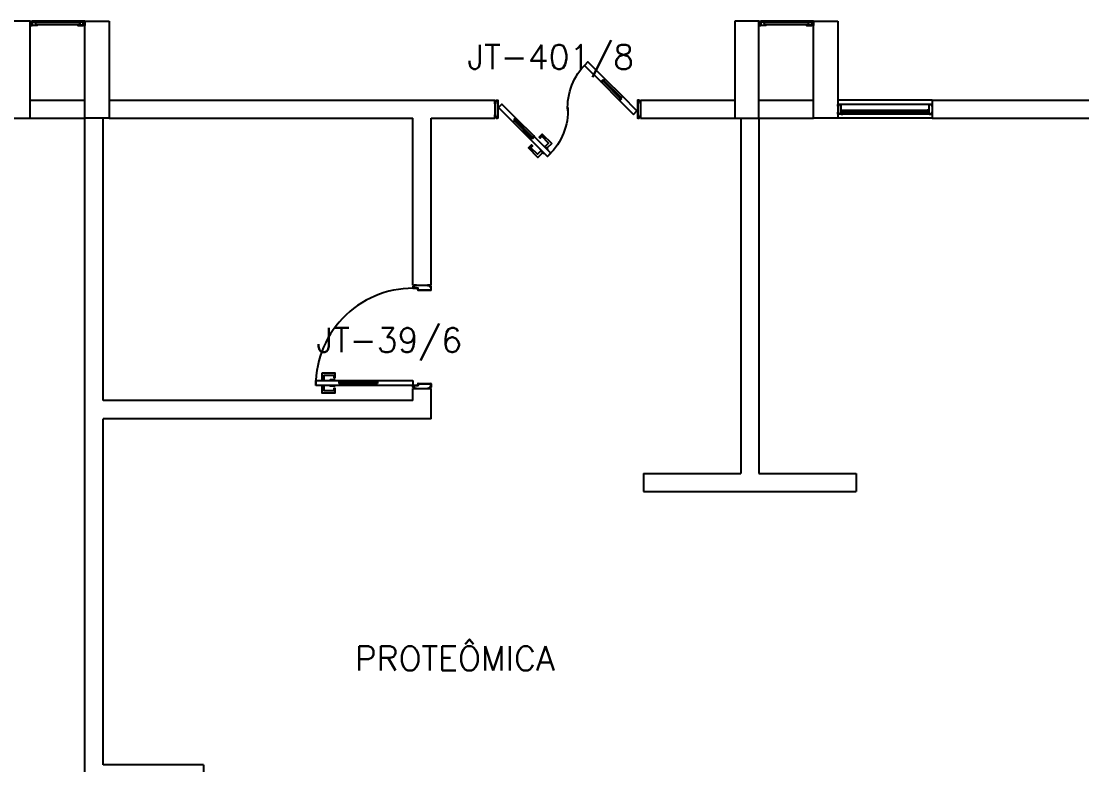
# Model space of a CAD drawing. Header units: millimetres. Extents: x 2686 to 2939, y 1294 to 1441.
# Drawn here: x 2778.4 to 2787.13, y 1425.52 to 1431.65 of the extents above; entities that cross this region are included whole.
import ezdxf

# ---------------------------------------------------------------- set-up
doc = ezdxf.new("R2010")
doc.units = ezdxf.units.MM
for name, color, linetype in [('AR-ALV', 2, 'Continuous'), ('AR-ESQ', 1, 'Continuous'), ('AR-ESTC', 3, 'Continuous'), ('AR-PEITORIL', 1, 'Continuous'), ('AR-PORTA', 1, 'Continuous'), ('DT-ESQ-BAGUETE-C', 1, 'Continuous'), ('DT-ESQ-BAGUETE-V', 1, 'Continuous'), ('DT-ESQ-CHAPA DOBRADA-V', 1, 'Continuous'), ('DT-ESQ-MARCO-V', 1, 'Continuous'), ('DT-ESQ-PERFIL CADEIRA-C', 2, 'Continuous'), ('DT-ESQ-PERFIL CADEIRA-V', 2, 'Continuous'), ('DT-ESQ-PERFIL U-C', 2, 'Continuous'), ('DT-ESQ-VENEZIANA-C', 1, 'Continuous'), ('DT-ESQ-VENEZIANA-V', 1, 'Continuous'), ('DT-ESQ-VIDRO-C', 2, 'Continuous'), ('DT-TXTMOD', 1, 'Continuous'), ('ENDEREÇO', 2, 'Continuous'), ('maçaneta', 1, 'Continuous'), ('mov', 1, 'Continuous'), ('PM-PERFIL U-C', 2, 'Continuous'), ('PM-VIDRO', 2, 'Continuous'), ('pm1', 2, 'Continuous'), ('pm2', 2, 'Continuous'), ('TEXTO', 2, 'Continuous')]:
    doc.layers.add(name, color=color, linetype=linetype)
doc.styles.add('S10', font='simplex.shx', dxfattribs={"height": 0.1})
doc.styles.add('UNB-100', font='simplex.shx', dxfattribs={"height": 0.2})
doc.styles.add('UNB1-100', font='simplex.shx', dxfattribs={"height": 0.2})

# ---------------------------------------------------------------- blocks, each defined once
blk = doc.blocks.new('EF01-P')
at = {"layer": 'DT-ESQ-BAGUETE-C', "ltscale": 0.1}
for points in [[(0.0015, 0.035), (0.015, 0.035), (0.015, 0.0335), (0.0015, 0.0335), (0.0015, 0.005), (0.015, 0.005), (0.015, 0.0035), (0.0015, 0.0035, -0.414214), (0, 0.005), (0, 0.0335, -0.414214)], [(0.4485, 0.035), (0.435, 0.035), (0.435, 0.0335), (0.4485, 0.0335), (0.4485, 0.005), (0.435, 0.005), (0.435, 0.0035), (0.4485, 0.0035, 0.414214), (0.45, 0.005), (0.45, 0.0335, 0.414214)]]:
    blk.add_lwpolyline(points, format="xyb", close=True, dxfattribs=at)
at = {"layer": 'DT-ESQ-PERFIL CADEIRA-C', "ltscale": 0.1}
for points in [[(0.01, 0.0015), (0.01, 0.003), (0.0015, 0.003, 1), (0.0015, 0), (0.015, 0, 0.414214), (0.0165, 0.0015), (0.0165, 0.0335), (0.043, 0.0335)], [(0.043, 0.0065), (0.018, 0.0065), (0.018, 0.0165), (0.0165, 0.0165), (0.0165, 0.0065, 0.414214), (0.018, 0.005), (0.043, 0.005), (0.0565, 0.005, 1), (0.0565, 0.008), (0.043, 0.008), (0.043, 0.02), (0.043, 0.032), (0.0565, 0.032, 1), (0.0565, 0.035), (0.043, 0.035), (0.0165, 0.035, 0.414214), (0.015, 0.0335), (0.015, 0.0015), (0.0015, 0.0015)], [(0.0415, 0.02), (0.0415, 0.032, -0.414214), (0.043, 0.0335), (0.0565, 0.0335)], [(0.0415, 0.02), (0.0415, 0.008, 0.414214), (0.043, 0.0065), (0.0565, 0.0065)], [(0.407, 0.0065), (0.432, 0.0065), (0.432, 0.0165), (0.4335, 0.0165), (0.4335, 0.0065, -0.414214), (0.432, 0.005), (0.407, 0.005), (0.3935, 0.005, -1), (0.3935, 0.008), (0.407, 0.008), (0.407, 0.02), (0.407, 0.032), (0.3935, 0.032, -1), (0.3935, 0.035), (0.407, 0.035), (0.4335, 0.035, -0.414214), (0.435, 0.0335), (0.435, 0.0015), (0.4485, 0.0015)], [(0.4085, 0.02), (0.4085, 0.032, 0.414214), (0.407, 0.0335), (0.3935, 0.0335)], [(0.4085, 0.02), (0.4085, 0.008, -0.414214), (0.407, 0.0065), (0.3935, 0.0065)], [(0.44, 0.0015), (0.44, 0.003), (0.4485, 0.003, -1), (0.4485, 0), (0.435, 0, -0.414214), (0.4335, 0.0015), (0.4335, 0.0335), (0.407, 0.0335)]]:
    blk.add_lwpolyline(points, format="xyb", dxfattribs=at)
at = {"layer": 'DT-ESQ-PERFIL CADEIRA-V', "ltscale": 0.1}
blk.add_line((0.015, 0), (0.435, 0), dxfattribs=at)
at = {"layer": 'DT-ESQ-VENEZIANA-C', "ltscale": 0.1}
for p, q in [((0.043, 0.0105), (0.407, 0.0105)), ((0.043, 0.009), (0.407, 0.009))]:
    blk.add_line(p, q, dxfattribs=at)
at = {"layer": 'DT-ESQ-VENEZIANA-V', "ltscale": 0.1}
blk.add_line((0.043, 0.031), (0.407, 0.031), dxfattribs=at)
blk = doc.blocks.new('EF04A-P')
at = {"layer": 'DT-ESQ-BAGUETE-C', "ltscale": 0.1}
for points in [[(0.039, -0.05), (0.0255, -0.05), (0.0255, -0.0485), (0.039, -0.0485), (0.039, -0.0365), (0.0255, -0.0365), (0.0255, -0.035), (0.039, -0.035, -0.414214), (0.0405, -0.0365), (0.0405, -0.0485, -0.414214)], [(0.736, -0.05), (0.7495, -0.05), (0.7495, -0.0485), (0.736, -0.0485), (0.736, -0.0365), (0.7495, -0.0365), (0.7495, -0.035), (0.736, -0.035, 0.414214), (0.7345, -0.0365), (0.7345, -0.0485, 0.414214)]]:
    blk.add_lwpolyline(points, format="xyb", close=True, dxfattribs=at)
at = {"layer": 'DT-ESQ-BAGUETE-V', "ltscale": 0.1}
blk.add_line((0.736, -0.05), (0.039, -0.05), dxfattribs=at)
at = {"layer": 'DT-ESQ-CHAPA DOBRADA-V', "ltscale": 0.1}
blk.add_line((0.735, -0.067), (0.04, -0.067), dxfattribs=at)
at = {"layer": 'DT-ESQ-MARCO-V', "ltscale": 0.1}
for p, q in [((0.0235, -0.035), (0.7515, -0.035)), ((0.0235, -0.115), (0.7515, -0.115))]:
    blk.add_line(p, q, dxfattribs=at)
at = {"layer": 'DT-ESQ-PERFIL U-C', "ltscale": 0.1}
for points in [[(0.025, -0.0655), (0.025, -0.0655, 0.414214), (0.0235, -0.067), (0.0235, -0.1135), (0.0015, -0.1135), (0.0015, -0.1), (0, -0.1), (0, -0.1135, 0.414214), (0.0015, -0.115), (0.0235, -0.115, 0.414214), (0.025, -0.1135), (0.025, -0.067), (0.04, -0.067, 1), (0.04, -0.064), (0.025, -0.064), (0.025, -0.0365, 0.414214), (0.0235, -0.035), (0.0015, -0.035, 0.414214), (0, -0.0365), (0, -0.05), (0.0015, -0.05), (0.0015, -0.0365), (0.0235, -0.0365), (0.0235, -0.064, 0.414214), (0.025, -0.0655), (0.04, -0.0655)], [(0.75, -0.0655), (0.75, -0.0655, -0.414214), (0.7515, -0.067), (0.7515, -0.1135), (0.7735, -0.1135), (0.7735, -0.1), (0.775, -0.1), (0.775, -0.1135, -0.414214), (0.7735, -0.115), (0.7515, -0.115, -0.414214), (0.75, -0.1135), (0.75, -0.067), (0.735, -0.067, -1), (0.735, -0.064), (0.75, -0.064), (0.75, -0.0365, -0.414214), (0.7515, -0.035), (0.7735, -0.035, -0.414214), (0.775, -0.0365), (0.775, -0.05), (0.7735, -0.05), (0.7735, -0.0365), (0.7515, -0.0365), (0.7515, -0.064, -0.414214), (0.75, -0.0655), (0.735, -0.0655)]]:
    blk.add_lwpolyline(points, format="xyb", dxfattribs=at)
at = {"layer": 'DT-ESQ-VIDRO-C', "ltscale": 0.1}
blk.add_lwpolyline([(0.027, -0.062), (0.027, -0.052), (0.748, -0.052), (0.748, -0.062)], close=True, dxfattribs=at)
at = {"layer": 'DT-TXTMOD', "ltscale": 0.1, "style": 'S10', "flags": 3}
blk.add_attdef('EF04A', (0.05, 0), '', height=0.1, dxfattribs=at)
blk = doc.blocks.new('PM3V')
at = {"layer": 'maçaneta'}
for points in [[(0.02, 0.9), (-0.035, 0.9), (-0.035, 0.79), (0, 0.79), (0, 0.8), (-0.02, 0.8), (-0.02, 0.8785, -0.414214), (-0.0185, 0.88), (0.02, 0.88)], [(0.125, 0.9), (0.07, 0.9), (0.07, 0.88), (0.1085, 0.88, -0.414214), (0.11, 0.8785), (0.11, 0.8), (0.09, 0.8), (0.09, 0.79), (0.125, 0.79)]]:
    blk.add_lwpolyline(points, format="xyb", close=True, dxfattribs=at)
for points in [[(0.02, 0.79), (0.02, 0.83), (0.025, 0.83), (0.025, 0.79)], [(0.07, 0.79), (0.07, 0.83), (0.065, 0.83), (0.065, 0.79)]]:
    blk.add_lwpolyline(points, close=True, dxfattribs=at)
at = {"layer": 'mov'}
blk.add_arc((0.025, 0.15), 0.8, 356.84716, 90, dxfattribs=at)
at = {"layer": 'PM-PERFIL U-C'}
for p, q in [((0, 0.12), (0, 0.1385)), ((0.002, 0.12), (0, 0.12)), ((0.0015, 0.14), (0.01, 0.14)), ((0.002, 0.138), (0.002, 0.12)), ((0.0105, 0.138), (0.002, 0.138)), ((0.01, 0.14), (0.01, 0.1485)), ((0.0115, 0.15), (0.0235, 0.15)), ((0.012, 0.148), (0.012, 0.1395)), ((0.023, 0.148), (0.012, 0.148)), ((0.023, 0.1085), (0.023, 0.148)), ((0.038, 0.107), (0.0245, 0.107)), ((0.025, 0.1485), (0.025, 0.109)), ((0.0385, 0.109), (0.025, 0.109)), ((0.038, 0.107), (0.038, 0.002)), ((0.04, 0.1075), (0.04, 0.0015)), ((0.81, 0.1075), (0.81, 0.0015)), ((0.8115, 0.109), (0.825, 0.109)), ((0.812, 0.107), (0.8255, 0.107)), ((0.812, 0.107), (0.812, 0.002)), ((0.825, 0.1485), (0.825, 0.109)), ((0.8385, 0.15), (0.8265, 0.15)), ((0.827, 0.148), (0.838, 0.148)), ((0.827, 0.1085), (0.827, 0.148)), ((0.838, 0.148), (0.838, 0.1395)), ((0.8395, 0.138), (0.848, 0.138)), ((0.84, 0.14), (0.84, 0.1485)), ((0.8485, 0.14), (0.84, 0.14)), ((0.848, 0.138), (0.848, 0.12)), ((0.848, 0.12), (0.85, 0.12)), ((0.85, 0.12), (0.85, 0.1385)), ((0, 0.03), (0.002, 0.03)), ((0, 0.0115), (0, 0.03)), ((0.01, 0.01), (0.0015, 0.01)), ((0.002, 0.03), (0.002, 0.012)), ((0.002, 0.012), (0.0105, 0.012)), ((0.01, 0.0015), (0.01, 0.01)), ((0.0385, 0), (0.0115, 0)), ((0.012, 0.0105), (0.012, 0.002)), ((0.012, 0.002), (0.038, 0.002)), ((0.8115, 0), (0.8385, 0)), ((0.838, 0.002), (0.812, 0.002)), ((0.838, 0.0105), (0.838, 0.002)), ((0.848, 0.012), (0.8395, 0.012)), ((0.84, 0.0015), (0.84, 0.01)), ((0.84, 0.01), (0.8485, 0.01)), ((0.85, 0.03), (0.848, 0.03)), ((0.848, 0.03), (0.848, 0.012)), ((0.85, 0.0115), (0.85, 0.03))]:
    blk.add_line(p, q, dxfattribs=at)
for centre, start, end in [((0.0015, 0.1385), 90, 180), ((0.0115, 0.1485), 90, 180), ((0.0105, 0.1395), 270, 0), ((0.0245, 0.1085), 180, 270), ((0.0235, 0.1485), 360, 90), ((0.0385, 0.1075), 0, 90), ((0.8115, 0.1075), 90, 180), ((0.8265, 0.1485), 90, 180), ((0.8255, 0.1085), 270, 0), ((0.8395, 0.1395), 180, 270), ((0.8385, 0.1485), 0, 90), ((0.8485, 0.1385), 0, 90), ((0.0015, 0.0115), 180, 270), ((0.0115, 0.0015), 180, 270), ((0.0105, 0.0105), 0, 90), ((0.0385, 0.0015), 269.93864, 0), ((0.8115, 0.0015), 180, 270.06136), ((0.8395, 0.0105), 90, 180), ((0.8385, 0.0015), 270, 0), ((0.8485, 0.0115), 270, 0)]:
    blk.add_arc(centre, 0.0015, start, end, dxfattribs=at)
at = {"layer": 'PM-VIDRO', "color": 1}
for p, q in [((0.04, 0.45), (0.04, 0.75)), ((0.05, 0.75), (0.05, 0.45))]:
    blk.add_line(p, q, dxfattribs=at)
at = {"layer": 'pm1'}
for p, q in [((0.025, 0.95), (0.065, 0.95)), ((0.025, 0.75), (0.025, 0.95)), ((0.065, 0.95), (0.065, 0.76)), ((0.04, 0.75), (0.025, 0.75)), ((0.065, 0.76), (0.04, 0.76)), ((0.04, 0.75), (0.04, 0.76)), ((0.05, 0.76), (0.05, 0.75)), ((0.065, 0.75), (0.05, 0.75)), ((0.065, 0.76), (0.065, 0.75)), ((0.025, 0.15), (0.025, 0.45)), ((0.04, 0.45), (0.025, 0.45)), ((0.04, 0.44), (0.04, 0.45)), ((0.065, 0.44), (0.04, 0.44)), ((0.065, 0.45), (0.05, 0.45)), ((0.05, 0.45), (0.05, 0.44)), ((0.065, 0.45), (0.065, 0.44)), ((0.065, 0.44), (0.065, 0.15)), ((0.065, 0.15), (0.025, 0.15))]:
    blk.add_line(p, q, dxfattribs=at)
at = {"layer": 'pm2'}
for p, q in [((0.025, 0.45), (0.025, 0.75)), ((0.065, 0.75), (0.065, 0.45)), ((0.025, 0.15), (0.025, 0.109)), ((0.025, 0.109), (0.035, 0.109)), ((0.8252, 0.109), (0.8152, 0.109)), ((0.8152, 0), (0.8402, 0)), ((0.8402, 0.01), (0.8502, 0.01)), ((0.8402, 0), (0.8402, 0.01))]:
    blk.add_line(p, q, dxfattribs=at)
blk = doc.blocks.new('PM7B')
at = {"layer": 'maçaneta'}
for points in [[(0.7317, -0.2081), (0.7706, -0.247), (0.7848, -0.2329), (0.7576, -0.2056, -0.414214), (0.7576, -0.2035), (0.8131, -0.148), (0.8272, -0.1622), (0.8343, -0.1551), (0.8095, -0.1303)], [(0.806, -0.2824), (0.8449, -0.3213), (0.9227, -0.2435), (0.8979, -0.2187), (0.8908, -0.2258), (0.905, -0.2399), (0.8495, -0.2954, -0.414214), (0.8474, -0.2954), (0.8201, -0.2682)], [(0.8449, -0.3213), (0.806, -0.2824), (0.8201, -0.2682), (0.8474, -0.2954, 0.414214), (0.8495, -0.2954), (0.905, -0.2399), (0.8908, -0.2258), (0.8979, -0.2187), (0.9227, -0.2435)]]:
    blk.add_lwpolyline(points, format="xyb", close=True, dxfattribs=at)
for points in [[(0.7918, -0.2258), (0.7636, -0.2541), (0.7671, -0.2576), (0.7954, -0.2293)], [(0.7918, -0.2258), (0.7636, -0.2541), (0.7671, -0.2576), (0.7954, -0.2293)], [(0.8272, -0.2612), (0.7989, -0.2894), (0.7954, -0.2859), (0.8237, -0.2576)], [(0.8272, -0.2612), (0.7989, -0.2894), (0.7954, -0.2859), (0.8237, -0.2576)]]:
    blk.add_lwpolyline(points, close=True, dxfattribs=at)
at = {"layer": 'mov'}
for centre, start, end in [((0.0994, 0.0888), 356.80287, 46.39924), ((1.1006, 0.0612), 176.80287, 226.39924)]:
    blk.add_arc(centre, 0.5014, start, end, dxfattribs=at)
at = {"layer": 'PM-PERFIL U-C'}
for p, q in [((0, 0.12), (0, 0.1385)), ((0.002, 0.12), (0, 0.12)), ((0.0015, 0.14), (0.01, 0.14)), ((0.0105, 0.138), (0.002, 0.138)), ((0.002, 0.138), (0.002, 0.12)), ((0.01, 0.14), (0.01, 0.1485)), ((0.0115, 0.15), (0.0235, 0.15)), ((0.023, 0.148), (0.012, 0.148)), ((0.012, 0.148), (0.012, 0.1395)), ((0.023, 0.148), (0.023, 0.002)), ((0.025, 0.1485), (0.025, 0.0015)), ((1.175, 0.1485), (1.175, 0.0015)), ((1.1885, 0.15), (1.1765, 0.15)), ((1.177, 0.148), (1.188, 0.148)), ((1.177, 0.148), (1.177, 0.002)), ((1.188, 0.148), (1.188, 0.1395)), ((1.1895, 0.138), (1.198, 0.138)), ((1.19, 0.14), (1.19, 0.1485)), ((1.1985, 0.14), (1.19, 0.14)), ((1.198, 0.138), (1.198, 0.12)), ((1.198, 0.12), (1.2, 0.12)), ((1.2, 0.12), (1.2, 0.1385)), ((0, 0.0115), (0, 0.03)), ((0, 0.03), (0.002, 0.03)), ((0.01, 0.01), (0.0015, 0.01)), ((0.002, 0.03), (0.002, 0.012)), ((0.002, 0.012), (0.0105, 0.012)), ((0.01, 0.0015), (0.01, 0.01)), ((0.0235, 0), (0.0115, 0)), ((0.012, 0.0105), (0.012, 0.002)), ((0.012, 0.002), (0.023, 0.002)), ((1.1765, 0), (1.1885, 0)), ((1.188, 0.002), (1.177, 0.002)), ((1.188, 0.0105), (1.188, 0.002)), ((1.198, 0.012), (1.1895, 0.012)), ((1.19, 0.01), (1.1985, 0.01)), ((1.19, 0.0015), (1.19, 0.01)), ((1.198, 0.03), (1.198, 0.012)), ((1.2, 0.03), (1.198, 0.03)), ((1.2, 0.0115), (1.2, 0.03))]:
    blk.add_line(p, q, dxfattribs=at)
for centre, start, end in [((0.0015, 0.1385), 90, 180), ((0.0115, 0.1485), 90, 180), ((0.0105, 0.1395), 270, 0), ((0.0235, 0.1485), 0, 90), ((1.1765, 0.1485), 90, 180), ((1.1895, 0.1395), 180, 270), ((1.1885, 0.1485), 0, 90), ((1.1985, 0.1385), 0, 90), ((0.0015, 0.0115), 180, 270), ((0.0115, 0.0015), 180, 270), ((0.0105, 0.0105), 0, 90), ((0.0235, 0.0015), 269.93864, 0), ((1.1765, 0.0015), 180, 270.06136), ((1.1895, 0.0105), 90, 180), ((1.1885, 0.0015), 270, 0), ((1.1985, 0.0115), 270, 0)]:
    blk.add_arc(centre, 0.0015, start, end, dxfattribs=at)
at = {"layer": 'PM-VIDRO'}
for p, q in [((0.1607, 0.1707), (0.3021, 0.3122)), ((0.3092, 0.3051), (0.1677, 0.1637)), ((0.8908, -0.1551), (1.0323, -0.0137)), ((1.0393, -0.0207), (0.8979, -0.1622))]:
    blk.add_line(p, q, dxfattribs=at)
at = {"layer": 'pm1'}
for p, q in [((0.3021, 0.3122), (0.2915, 0.3228)), ((0.3021, 0.3122), (0.3092, 0.3192)), ((0.3268, 0.3016), (0.3092, 0.3192)), ((0.3162, 0.3122), (0.3092, 0.3051)), ((0.3198, 0.2945), (0.3092, 0.3051)), ((0.3268, 0.3016), (0.3198, 0.2945)), ((0.0296, 0.0609), (0.1501, 0.1813)), ((0.1501, 0.1813), (0.1607, 0.1707)), ((0.1783, 0.1531), (0.0579, 0.0326)), ((0.1536, 0.1637), (0.1607, 0.1707)), ((0.1713, 0.146), (0.1536, 0.1637)), ((0.1677, 0.1637), (0.1607, 0.1566)), ((0.1677, 0.1637), (0.1783, 0.1531)), ((0.1783, 0.1531), (0.1713, 0.146)), ((0.0579, 0.0326), (0.0296, 0.0609)), ((1.0217, -0.0031), (1.0287, 0.004)), ((1.0287, 0.004), (1.0464, -0.0137)), ((1.0323, -0.0137), (1.0393, -0.0066)), ((1.0464, -0.0137), (1.0393, -0.0207)), ((0.8732, -0.1516), (0.8802, -0.1445)), ((0.8732, -0.1516), (0.8908, -0.1692)), ((0.8802, -0.1445), (0.8908, -0.1551)), ((0.8838, -0.1622), (0.8908, -0.1551)), ((0.8979, -0.1622), (0.8908, -0.1692)), ((0.8979, -0.1622), (0.9085, -0.1728))]:
    blk.add_line(p, q, dxfattribs=at)
for points in [[(0.2915, 0.3228), (0.4329, 0.4642), (0.4612, 0.4359), (0.3198, 0.2945)], [(1.0323, -0.0137), (1.0217, -0.0031), (1.1421, 0.1174), (1.1704, 0.0891), (1.0499, -0.0313), (1.0393, -0.0207)], [(0.9085, -0.1728), (0.7671, -0.3142), (0.7388, -0.2859), (0.8732, -0.1516)]]:
    blk.add_lwpolyline(points, dxfattribs=at)
at = {"layer": 'pm2', "color": 1}
for p, q in [((0.1501, 0.1813), (0.2915, 0.3228)), ((0.3198, 0.2945), (0.1783, 0.1531)), ((0.8802, -0.1445), (1.0217, -0.0031)), ((1.0499, -0.0313), (0.9085, -0.1728))]:
    blk.add_line(p, q, dxfattribs=at)

msp = doc.modelspace()

# ---------------------------------------------------------------- linework, layer by layer
at = {"layer": 'AR-ALV'}
for p, q in [((2778.4707, 1430.9999), (2778.9207, 1430.9999)), ((2779.1207, 1430.9999), (2782.2957, 1430.9999)), ((2779.1207, 1430.9999), (2779.1207, 1430.8499)), ((2782.2957, 1430.9999), (2782.2957, 1430.8499)), ((2783.4957, 1430.9999), (2783.4957, 1430.8499)), ((2783.4957, 1430.9999), (2784.2707, 1430.9999)), ((2784.4707, 1430.9999), (2784.9207, 1430.9999)), ((2785.8957, 1430.9999), (2789.4957, 1430.9999)), ((2785.8957, 1430.9999), (2785.8957, 1430.8499)), ((2778.4707, 1430.8499), (2778.9207, 1430.8499)), ((2778.9207, 1425.2749), (2778.9207, 1430.8499)), ((2779.0707, 1428.5249), (2779.0707, 1430.8499)), ((2779.1207, 1430.8499), (2781.6207, 1430.8499)), ((2781.6207, 1429.4751), (2781.6207, 1430.8499)), ((2781.7707, 1429.4751), (2781.7707, 1430.8499)), ((2781.7707, 1430.8499), (2782.2957, 1430.8499)), ((2783.4957, 1430.8499), (2784.2707, 1430.8499)), ((2784.3207, 1430.8499), (2784.3207, 1427.9249)), ((2784.4707, 1430.8499), (2784.4707, 1427.9249)), ((2784.4707, 1430.8499), (2784.9207, 1430.8499)), ((2785.8957, 1430.8499), (2789.4957, 1430.8499)), ((2781.6207, 1429.4751), (2781.7707, 1429.4751)), ((2781.6207, 1428.6251), (2781.7707, 1428.6251)), ((2781.6207, 1428.5249), (2781.6207, 1428.6251)), ((2781.7707, 1428.3749), (2781.7707, 1428.6251)), ((2781.6207, 1428.5249), (2779.0707, 1428.5249)), ((2781.7707, 1428.3749), (2779.0707, 1428.3749)), ((2779.0707, 1425.5249), (2779.0707, 1428.3749)), ((2783.5207, 1427.9249), (2784.3207, 1427.9249)), ((2783.5207, 1427.9249), (2783.5207, 1427.7749)), ((2784.4707, 1427.9249), (2785.2707, 1427.9249)), ((2785.2707, 1427.9249), (2785.2707, 1427.7749)), ((2783.5207, 1427.7749), (2785.2707, 1427.7749)), ((2779.8957, 1425.5249), (2779.0707, 1425.5249)), ((2779.8957, 1425.5249), (2779.8957, 1425.3749))]:
    msp.add_line(p, q, dxfattribs=at)
at = {"layer": 'AR-ESTC'}
for p, q in [((2778.4707, 1431.6499), (2778.2707, 1431.6499)), ((2778.4707, 1430.8499), (2778.4707, 1431.6499)), ((2778.9207, 1431.6499), (2779.1207, 1431.6499)), ((2778.9207, 1430.8499), (2778.9207, 1431.6499)), ((2779.1207, 1431.6499), (2779.1207, 1430.8499)), ((2784.4707, 1431.6499), (2784.2707, 1431.6499)), ((2784.2707, 1431.6499), (2784.2707, 1430.8499)), ((2784.4707, 1430.8499), (2784.4707, 1431.6499)), ((2784.9207, 1431.6499), (2785.1207, 1431.6499)), ((2784.9207, 1430.8499), (2784.9207, 1431.6499)), ((2785.1207, 1431.6499), (2785.1207, 1430.8499)), ((2778.2707, 1430.8499), (2778.4707, 1430.8499)), ((2779.1207, 1430.8499), (2778.9207, 1430.8499)), ((2784.2707, 1430.8499), (2784.4707, 1430.8499)), ((2785.1207, 1430.8499), (2784.9207, 1430.8499))]:
    msp.add_line(p, q, dxfattribs=at)
at = {"layer": 'AR-PEITORIL'}
for p, q in [((2785.8957, 1430.9999), (2785.1207, 1430.9999)), ((2785.8957, 1430.8499), (2785.1207, 1430.8499))]:
    msp.add_line(p, q, dxfattribs=at)

# ---------------------------------------------------------------- block references
at = {"layer": 'AR-ESQ', "rotation": 180}
for name, p in [('EF01-P', (2778.9207, 1431.6499)), ('EF01-P', (2784.9207, 1431.6499)), ('EF04A-P', (2785.8957, 1430.8499))]:
    msp.add_blockref(name, p, dxfattribs=at)
at = {"layer": 'AR-PORTA', "xscale": -1}
msp.add_blockref('PM7B', (2783.4957, 1430.8499), dxfattribs=at)
at = {"layer": 'AR-PORTA', "rotation": 90}
msp.add_blockref('PM3V', (2781.7707, 1428.6249), dxfattribs=at)

# ---------------------------------------------------------------- texts
at = {"layer": 'ENDEREÇO', "style": 'UNB1-100'}
for s, p in [('JT-401/8', (2782.0702, 1431.2561)), ('JT-39/6', (2780.8265, 1428.9231))]:
    msp.add_text(s, height=0.2, dxfattribs=at).set_placement(p)
at = {"layer": 'TEXTO', "style": 'UNB-100'}
msp.add_text('PROTEÔMICA', height=0.2, dxfattribs=at).set_placement((2781.1433, 1426.3008))

doc.saveas('drawing.dxf')
